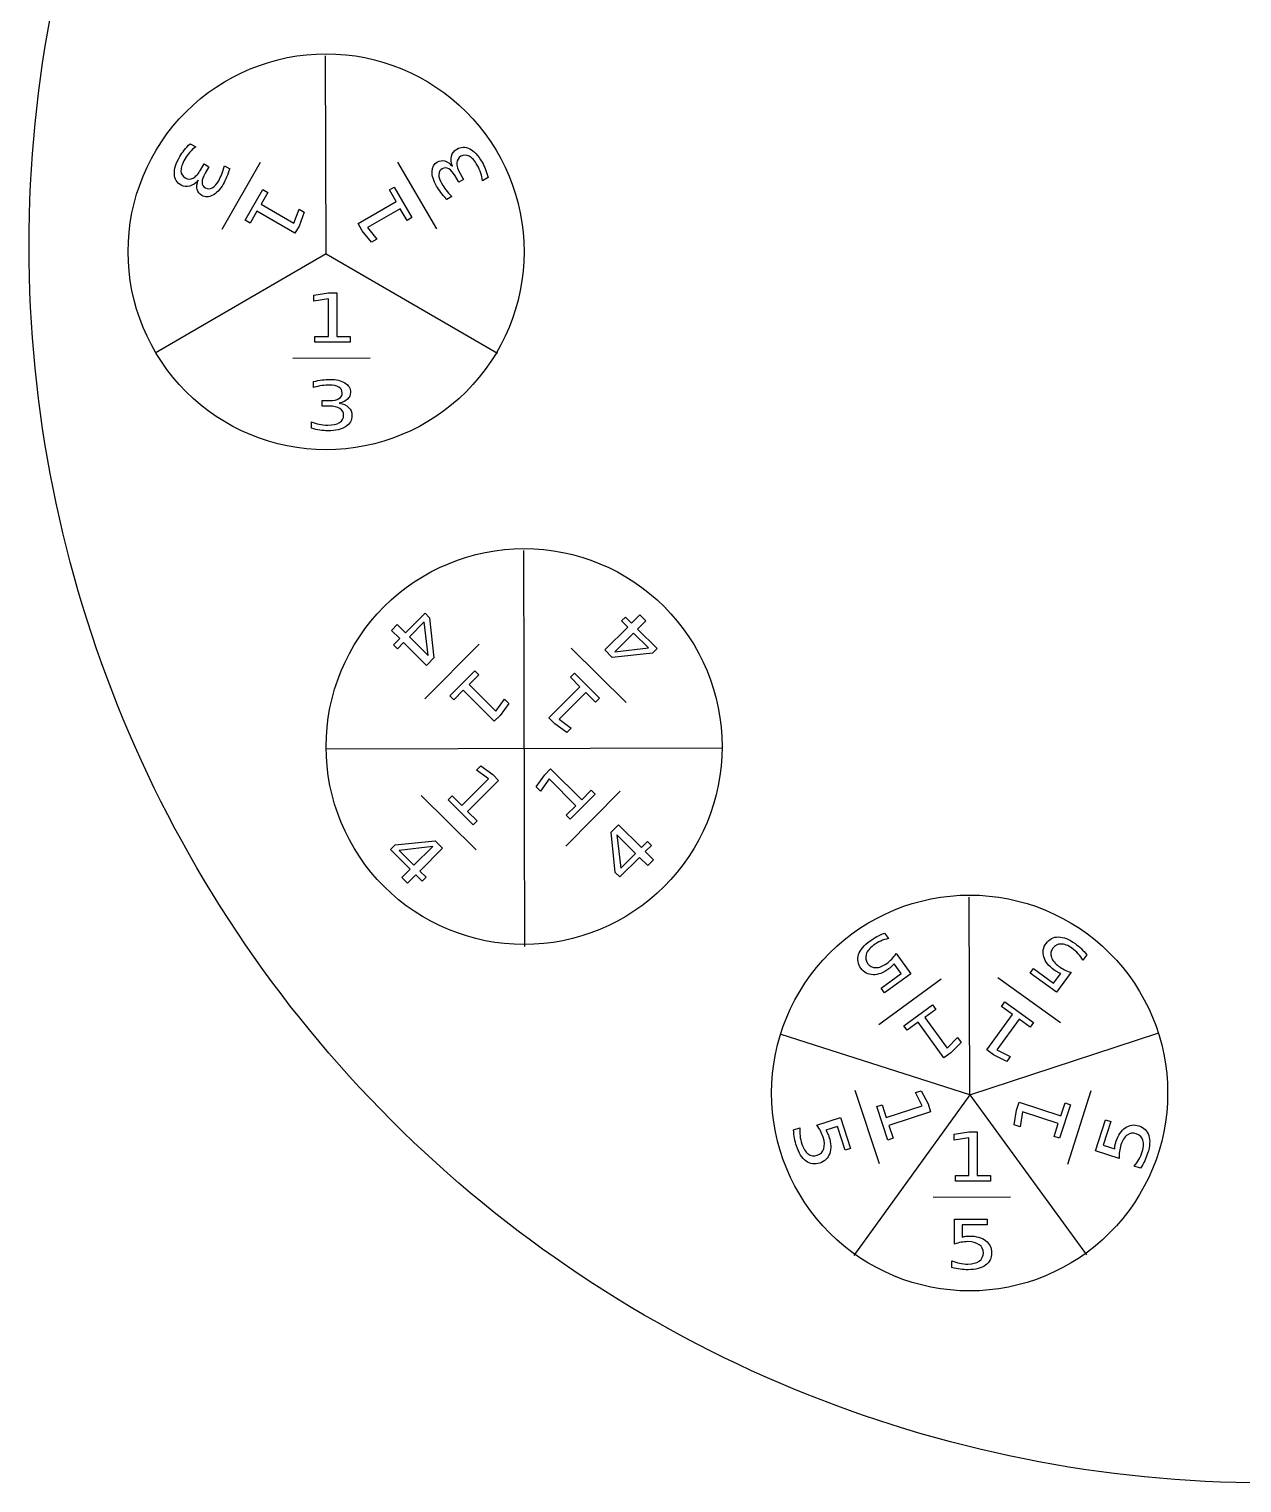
# Model space of a CAD drawing. Extents: x -500 to 0, y 250 to 501.
# Drawn here: x -499.8 to -377.3, y 250.8 to 397.7 of the extents above; entities that cross this region are included whole.
import ezdxf

# ---------------------------------------------------------------- set-up
doc = ezdxf.new("R2010")
doc.units = 0
doc.layers.add('Calque_1', color=7, linetype='CONTINUOUS')

msp = doc.modelspace()

# ---------------------------------------------------------------- linework, layer by layer
at = {"layer": 'Calque_1', "color": 7}
for points in [[(-469.78664, 375.000493), (-469.84944, 394.999507)], [(-483.539669, 386.12003), (-482.973942, 385.793407)], [(-482.49156, 383.446448), (-482.130798, 384.071305), (-481.649205, 383.793258), (-482.026548, 383.139681)], [(-476.45597, 384.213343), (-480.321908, 377.434752)], [(-480.06164, 383.896526), (-479.539431, 383.595028)], [(-458.627634, 377.510989), (-462.565096, 384.248286)], [(-456.273989, 383.121411), (-455.913228, 382.496554), (-456.39482, 382.218506), (-456.772163, 382.872083)], [(-453.434544, 382.69231), (-454.000271, 382.365687)], [(-457.09917, 380.792), (-457.621379, 380.490502)], [(-469.78664, 375.000493), (-487.0749, 364.9466)], [(-469.78664, 375.000493), (-452.49838, 364.9466)], [(-473.161698, 364.451757), (-465.358297, 364.493051)], [(-471.084492, 361.487563), (-471.084492, 362.090559)], [(-469.479753, 359.60823), (-470.201276, 359.60823), (-470.201276, 360.164326), (-469.44659, 360.164326)], [(-471.271088, 357.36375), (-471.271088, 358.016995)], [(-449.84984, 344.999669), (-449.76214, 305.000329)], [(-454.346707, 335.565144), (-459.835348, 330.018111)], [(-439.484844, 329.642475), (-445.031877, 335.131115)], [(-429.80632, 325.043849), (-469.80566, 324.956149)], [(-460.18463, 320.255174), (-454.637596, 314.766534)], [(-445.584822, 315.143499), (-440.096182, 320.690533)], [(-404.78666, 290.000473), (-404.84946, 309.999488)], [(-413.411635, 306.355854), (-413.011915, 305.805687)], [(-412.228889, 304.28349), (-410.752091, 302.250852)], [(-392.957135, 304.168479), (-393.356855, 303.618312)], [(-410.752091, 302.250852), (-413.412353, 300.318059), (-413.747094, 300.778789), (-411.70745, 302.260677), (-412.428127, 303.252605)], [(-396.039379, 300.370587), (-398.699641, 302.30338), (-398.364901, 302.764111), (-396.325257, 301.282223), (-395.60458, 302.274151)], [(-407.689482, 301.710578), (-413.978296, 297.090451)], [(-395.606812, 297.290919), (-401.944165, 301.844238)], [(-394.562582, 302.403224), (-396.039379, 300.370587)], [(-404.78666, 290.000473), (-423.82626, 296.120782)], [(-404.78666, 290.000473), (-385.78588, 296.240243)], [(-404.78666, 290.000473), (-416.49098, 273.784017)], [(-416.398902, 290.470311), (-413.94825, 283.061596)], [(-404.78666, 290.000473), (-392.98072, 273.857842)], [(-394.89025, 283.004817), (-392.518136, 290.43905)], [(-422.585064, 286.46369), (-421.938304, 286.673835)], [(-420.24864, 286.948153), (-417.859131, 287.724551)], [(-417.859131, 287.724551), (-416.843001, 284.597225), (-417.384623, 284.421242), (-418.163698, 286.818987), (-419.329778, 286.440104)], [(-392.094982, 284.367882), (-391.078853, 287.495208), (-390.537231, 287.319224), (-391.316306, 284.921479), (-390.150225, 284.542597)], [(-389.705474, 283.591483), (-392.094982, 284.367882)], [(-387.530507, 282.610107), (-388.177267, 282.820252)], [(-408.481164, 279.678944), (-400.677764, 279.720234)], [(-406.321027, 277.441697), (-403.032762, 277.441697), (-403.032762, 276.872203), (-405.5539, 276.872203), (-405.5539, 275.646113)], [(-406.321027, 274.929219), (-406.321027, 277.441697)], [(-406.58227, 272.557441), (-406.58227, 273.237484)]]:
    msp.add_lwpolyline(points, dxfattribs=at)
for points in [[(-457.038907, 383.843294)], [(-482.73427, 382.423069)], [(-475.691151, 381.18905), (-476.37534, 380.004), (-473.07092, 378.096192), (-472.535489, 379.505981), (-472.001676, 379.197784), (-472.532967, 377.795166), (-472.951773, 377.069772), (-476.790006, 379.285777), (-477.474195, 378.100727), (-477.967392, 378.385474), (-476.184348, 381.473798)], [(-461.629157, 378.360783), (-462.313346, 379.545833), (-465.617767, 377.638026), (-464.664569, 376.469434), (-465.198382, 376.161237), (-466.14744, 377.322658), (-466.566246, 378.048051), (-462.728013, 380.264056), (-463.412202, 381.449107), (-462.919005, 381.733854), (-461.13596, 378.64553)], [(-470.924993, 366.626256), (-469.556615, 366.626256), (-469.556615, 370.441872), (-471.045244, 370.200674), (-471.045244, 370.817068), (-469.564895, 371.058266), (-468.727283, 371.058266), (-468.727283, 366.626256), (-467.358904, 366.626256), (-467.358904, 366.056761), (-470.924993, 366.056761)], [(-468.472125, 359.909727)], [(-458.922171, 334.153625), (-459.666933, 333.408863), (-461.971762, 335.713692), (-462.59629, 335.089164), (-462.994246, 335.487121), (-462.369718, 336.111648), (-463.203531, 336.945461), (-462.614177, 337.534815), (-461.780364, 336.701002), (-459.804126, 338.67724), (-459.342213, 338.215327)], [(-440.896355, 334.217933), (-441.641117, 334.962694), (-439.336288, 337.267523), (-439.960816, 337.892051), (-439.56286, 338.290007), (-438.938332, 337.665479), (-438.104519, 338.499292), (-437.515165, 337.909938), (-438.348978, 337.076125), (-436.37274, 335.099887), (-436.834653, 334.637974)], [(-459.494485, 334.415124), (-459.88703, 337.798424), (-461.382408, 336.303046)], [(-440.634857, 334.790247), (-437.251556, 335.182791), (-438.746934, 336.678169)], [(-454.390694, 332.445947), (-455.358284, 331.478358), (-452.660236, 328.78031), (-451.778169, 330.003482), (-451.342313, 329.567625), (-452.218524, 328.350308), (-452.810806, 327.758027), (-455.94471, 330.891931), (-456.9123, 329.924342), (-457.314993, 330.327035), (-454.793388, 332.848641)], [(-442.604026, 329.686448), (-443.571616, 330.654038), (-446.269663, 327.95599), (-445.046491, 327.073923), (-445.482348, 326.638067), (-446.699665, 327.514279), (-447.291947, 328.10656), (-444.158042, 331.240465), (-445.125632, 332.208054), (-444.722938, 332.610748), (-442.201333, 330.089142)], [(-457.065439, 320.211195), (-456.09785, 319.243606), (-453.399802, 321.941653), (-454.622974, 322.82372), (-454.187117, 323.259577), (-452.9698, 322.383365), (-452.377518, 321.791084), (-455.511423, 318.657179), (-454.543833, 317.689589), (-454.946527, 317.286896), (-457.468133, 319.808502)], [(-445.540838, 318.262684), (-444.573248, 319.230274), (-447.271296, 321.928322), (-448.153363, 320.70515), (-448.589219, 321.141006), (-447.713007, 322.358324), (-447.120726, 322.950605), (-443.986821, 319.8167), (-443.019232, 320.78429), (-442.616538, 320.381597), (-445.138144, 317.859991)], [(-441.009353, 316.555014), (-440.264592, 317.299775), (-437.959763, 314.994946), (-437.335235, 315.619474), (-436.937279, 315.221518), (-437.561807, 314.59699), (-436.727994, 313.763177), (-437.317348, 313.173823), (-438.151161, 314.007636), (-440.127399, 312.031398), (-440.589312, 312.493311)], [(-440.437039, 316.293515), (-440.044495, 312.910214), (-438.549117, 314.405592)], [(-458.77311, 315.67971), (-458.028349, 314.934949), (-460.333178, 312.63012), (-459.70865, 312.005592), (-460.106606, 311.607636), (-460.731134, 312.232164), (-461.564947, 311.398351), (-462.154301, 311.987705), (-461.320488, 312.821518), (-463.296726, 314.797755), (-462.834813, 315.259668)], [(-459.034609, 315.107396), (-462.41791, 314.714852), (-460.922532, 313.219474)], [(-408.220869, 298.63667), (-409.32791, 297.832358), (-407.085148, 294.74546), (-406.022594, 295.815587), (-405.660287, 295.316913), (-406.716141, 294.251653), (-407.393784, 293.759316), (-409.998854, 297.344888), (-411.105896, 296.540576), (-411.440636, 297.001306), (-408.555609, 299.097401)], [(-398.69448, 296.846408), (-399.801521, 297.650721), (-402.044284, 294.563823), (-400.698186, 293.883962), (-401.060493, 293.385288), (-402.399893, 294.060282), (-403.077536, 294.552618), (-400.472465, 298.13819), (-401.579507, 298.942503), (-401.244766, 299.403233), (-398.35974, 297.307139)], [(-413.639649, 289.015042), (-413.216797, 287.713637), (-409.587931, 288.892727), (-410.277335, 290.233963), (-409.691109, 290.42444), (-409.004263, 289.091079), (-408.745427, 288.294462), (-412.960519, 286.924895), (-412.537667, 285.62349), (-413.079289, 285.447507), (-414.181271, 288.839059)], [(-396.267147, 285.804002), (-395.844295, 287.105407), (-399.473161, 288.284497), (-399.70378, 286.794193), (-400.290006, 286.984669), (-400.061946, 288.467099), (-399.803109, 289.263715), (-395.588017, 287.894149), (-395.165165, 289.195554), (-394.623543, 289.019571), (-395.725525, 285.628018)], [(-406.244465, 281.853447), (-404.876087, 281.853447), (-404.876087, 285.669063), (-406.364715, 285.427865), (-406.364715, 286.044259), (-404.884367, 286.285457), (-404.046754, 286.285457), (-404.046754, 281.853447), (-402.678376, 281.853447), (-402.678376, 281.283952), (-406.244465, 281.283952)]]:
    msp.add_lwpolyline(points, close=True, dxfattribs=at)
at = {"layer": 'Calque_1', "color": 5}
for points in [[(-449.79999, 375.199997)], [(-429.79999, 325.200001)], [(-384.79999, 290.2)]]:
    msp.add_lwpolyline(points, close=True, dxfattribs=at)
for points in [[(-499.79999, 375.79999), (-499.79999, 408.952051), (-486.630385, 440.74629), (-463.188338, 464.188338)], [(-483.942126, 389.342133), (-480.191398, 393.09286), (-475.10432, 395.199997), (-469.79999, 395.199997)], [(-469.79999, 395.199997), (-464.49566, 395.199997), (-459.408582, 393.09286), (-455.657854, 389.342133)], [(-489.79999, 375.199997), (-489.79999, 380.504327), (-487.692853, 385.591405), (-483.942126, 389.342133)], [(-455.657854, 389.342133), (-451.907127, 385.591405), (-449.79999, 380.504327), (-449.79999, 375.199997)], [(-463.188338, 287.41164), (-486.630385, 310.853688), (-499.79999, 342.647927), (-499.79999, 375.79999)], [(-483.942126, 361.057861), (-487.692853, 364.808589), (-489.79999, 369.895667), (-489.79999, 375.199997)], [(-449.79999, 375.199997), (-449.79999, 369.895667), (-451.907127, 364.808589), (-455.657854, 361.057861)], [(-469.79999, 355.199997), (-475.10432, 355.199997), (-480.191398, 357.307134), (-483.942126, 361.057861)], [(-455.657854, 361.057861), (-459.408582, 357.307134), (-464.49566, 355.199997), (-469.79999, 355.199997)], [(-463.942126, 339.342137), (-460.191398, 343.092864), (-455.10432, 345.200001), (-449.79999, 345.200001)], [(-449.79999, 345.200001), (-444.49566, 345.200001), (-439.408582, 343.092864), (-435.657854, 339.342137)], [(-469.79999, 325.200001), (-469.79999, 330.504331), (-467.692853, 335.591409), (-463.942126, 339.342137)], [(-435.657854, 339.342137), (-431.907127, 335.591409), (-429.79999, 330.504331), (-429.79999, 325.200001)], [(-463.942126, 311.057865), (-467.692853, 314.808593), (-469.79999, 319.895671), (-469.79999, 325.200001)], [(-429.79999, 325.200001), (-429.79999, 319.895671), (-431.907127, 314.808593), (-435.657854, 311.057865)], [(-449.79999, 305.200001), (-455.10432, 305.200001), (-460.191398, 307.307138), (-463.942126, 311.057865)], [(-435.657854, 311.057865), (-439.408582, 307.307138), (-444.49566, 305.200001), (-449.79999, 305.200001)], [(-418.942126, 304.342136), (-415.191398, 308.092863), (-410.10432, 310.2), (-404.79999, 310.2)], [(-404.79999, 310.2), (-399.49566, 310.2), (-394.408582, 308.092863), (-390.657854, 304.342136)], [(-424.79999, 290.2), (-424.79999, 295.50433), (-422.692853, 300.591408), (-418.942126, 304.342136)], [(-390.657854, 304.342136), (-386.907127, 300.591408), (-384.79999, 295.50433), (-384.79999, 290.2)], [(-418.942126, 276.057864), (-422.692853, 279.808592), (-424.79999, 284.89567), (-424.79999, 290.2)], [(-384.79999, 290.2), (-384.79999, 284.89567), (-386.907127, 279.808592), (-390.657854, 276.057864)], [(-374.79999, 250.799988), (-407.952051, 250.799988), (-439.74629, 263.969593), (-463.188338, 287.41164)], [(-404.79999, 270.2), (-410.10432, 270.2), (-415.191398, 272.307137), (-418.942126, 276.057864)], [(-390.657854, 276.057864), (-394.408582, 272.307137), (-399.49566, 270.2), (-404.79999, 270.2)]]:
    msp.add_open_spline(points, degree=3, dxfattribs=at)
at = {"layer": 'Calque_1', "color": 7}
for points in [[(-484.581596, 384.811155), (-484.451672, 385.036191), (-484.299226, 385.257801), (-484.12426, 385.475986)], [(-484.12426, 385.475986), (-483.952607, 385.692897), (-483.757743, 385.907579), (-483.539669, 386.12003)], [(-483.570112, 385.256609), (-483.756683, 385.045124), (-483.925299, 384.808906), (-484.075958, 384.547956)], [(-482.973942, 385.793407), (-483.184818, 385.647027), (-483.383541, 385.468095), (-483.570112, 385.256609)], [(-457.133218, 384.870937), (-457.057019, 385.176685), (-456.879664, 385.409959), (-456.601152, 385.570757)], [(-456.601152, 385.570757), (-456.173714, 385.817539), (-455.737933, 385.826537), (-455.293808, 385.597751)], [(-455.344636, 384.854993), (-455.627912, 385.010646), (-455.907839, 385.008631), (-456.184416, 384.848949)], [(-455.293808, 385.597751), (-454.84969, 385.368978), (-454.434121, 384.919421), (-454.0471, 384.249082)], [(-485.126224, 383.05714), (-485.150159, 383.556144), (-484.968617, 384.140816), (-484.581596, 384.811155)], [(-484.075958, 384.547956), (-484.338581, 384.09308), (-484.465783, 383.705261), (-484.457563, 383.3845)], [(-483.241982, 382.649173), (-482.96976, 382.785679), (-482.719619, 383.051437), (-482.49156, 383.446448)], [(-480.332492, 383.052199), (-480.235995, 383.299737), (-480.14571, 383.581179), (-480.06164, 383.896526)], [(-479.539431, 383.595028), (-479.636493, 383.283979), (-479.738661, 382.999821), (-479.845933, 382.742553)], [(-459.096798, 383.320703), (-459.080868, 383.757639), (-458.900767, 384.07549), (-458.556496, 384.274255)], [(-458.556496, 384.274255), (-458.316667, 384.41272), (-458.064519, 384.444981), (-457.80005, 384.371039)], [(-458.078836, 383.58762), (-458.301258, 383.459205), (-458.414788, 383.262781), (-458.419426, 382.998348)], [(-457.416042, 383.592018), (-457.641285, 383.714152), (-457.862216, 383.712686), (-458.078836, 383.58762)], [(-457.80005, 384.371039), (-457.537509, 384.295968), (-457.283794, 384.120053), (-457.038907, 383.843294)], [(-456.772163, 382.872083), (-456.978115, 383.228801), (-457.192741, 383.468779), (-457.416042, 383.592018)], [(-457.038907, 383.843294), (-457.179367, 384.225043), (-457.210804, 384.567591), (-457.133218, 384.870937)], [(-456.589239, 384.169934), (-456.607132, 383.865929), (-456.502049, 383.516422), (-456.273989, 383.121411)], [(-456.184416, 384.848949), (-456.439718, 384.701551), (-456.574659, 384.475212), (-456.589239, 384.169934)], [(-454.527856, 383.942786), (-454.790479, 384.397663), (-455.062739, 384.701732), (-455.344636, 384.854993)], [(-454.167067, 383.150384), (-454.256933, 383.417702), (-454.377196, 383.681836), (-454.527856, 383.942786)], [(-454.0471, 384.249082), (-453.917176, 384.024047), (-453.801478, 383.78122), (-453.700007, 383.520602)], [(-453.700007, 383.520602), (-453.597983, 383.263491), (-453.509496, 382.987393), (-453.434544, 382.69231)], [(-484.449174, 381.938443), (-484.876612, 382.185225), (-485.102295, 382.558124), (-485.126224, 383.05714)], [(-484.457563, 383.3845), (-484.450724, 383.06135), (-484.309015, 382.819933), (-484.032438, 382.660251)], [(-484.032438, 382.660251), (-483.777137, 382.512853), (-483.513651, 382.50916), (-483.241982, 382.649173)], [(-482.73427, 382.423069), (-482.994644, 382.110552), (-483.275581, 381.912053), (-483.577079, 381.827572)], [(-482.810739, 381.500027), (-482.876996, 381.76493), (-482.851506, 382.07261), (-482.73427, 382.423069)], [(-482.026548, 383.139681), (-482.232499, 382.782963), (-482.333014, 382.477102), (-482.328091, 382.222098)], [(-482.328091, 382.222098), (-482.32124, 381.965965), (-482.209505, 381.775365), (-481.992885, 381.6503)], [(-481.312266, 381.649977), (-481.080396, 381.774659), (-480.859415, 382.018944), (-480.649324, 382.382833)], [(-480.193439, 382.033457), (-480.511346, 381.482825), (-480.864449, 381.105731), (-481.252747, 380.902177)], [(-480.649324, 382.382833), (-480.534601, 382.581539), (-480.42899, 382.804661), (-480.332492, 383.052199)], [(-479.845933, 382.742553), (-479.954586, 382.482894), (-480.070421, 382.246529), (-480.193439, 382.033457)], [(-458.646736, 381.837676), (-458.964644, 382.388308), (-459.114664, 382.88265), (-459.096798, 383.320703)], [(-458.419426, 382.998348), (-458.427383, 382.735202), (-458.326316, 382.421685), (-458.116225, 382.057796)], [(-458.116225, 382.057796), (-458.001502, 381.859089), (-457.861077, 381.656067), (-457.694952, 381.448728)], [(-454.000271, 382.365687), (-454.021603, 382.621501), (-454.077201, 382.883066), (-454.167067, 383.150384)], [(-483.577079, 381.827572), (-483.879965, 381.740687), (-484.170663, 381.777645), (-484.449174, 381.938443)], [(-482.348698, 380.893317), (-482.588527, 381.031783), (-482.74254, 381.234019), (-482.810739, 381.500027)], [(-481.252747, 380.902177), (-481.63911, 380.697506), (-482.004427, 380.694553), (-482.348698, 380.893317)], [(-481.992885, 381.6503), (-481.770463, 381.521885), (-481.54359, 381.521777), (-481.312266, 381.649977)], [(-458.206394, 381.182179), (-458.376938, 381.406104), (-458.523719, 381.624603), (-458.646736, 381.837676)], [(-457.621379, 380.490502), (-457.842225, 380.730085), (-458.037229, 380.960644), (-458.206394, 381.182179)], [(-457.694952, 381.448728), (-457.528827, 381.24139), (-457.330233, 381.02248), (-457.09917, 380.792)], [(-471.084492, 362.090559), (-470.766584, 362.162025), (-470.469412, 362.215625), (-470.192975, 362.251358)], [(-470.217857, 361.675162), (-470.48048, 361.634962), (-470.769358, 361.57243), (-471.084492, 361.487563)], [(-469.479753, 361.735461), (-469.709199, 361.735461), (-469.955234, 361.715361), (-470.217857, 361.675162)], [(-470.192975, 362.251358), (-469.913778, 362.287091), (-469.651162, 362.304957), (-469.405127, 362.304957)], [(-468.51361, 361.527764), (-468.737522, 361.666229), (-469.05957, 361.735461), (-469.479753, 361.735461)], [(-469.405127, 362.304957), (-468.769312, 362.304957), (-468.266188, 362.187708), (-467.895756, 361.953209)], [(-468.17358, 360.938169), (-468.17358, 361.195), (-468.286923, 361.391531), (-468.51361, 361.527764)], [(-467.895756, 361.953209), (-467.525324, 361.720944), (-467.340108, 361.406047), (-467.340108, 361.008517)], [(-469.44659, 360.164326), (-469.034688, 360.164326), (-468.719547, 360.230208), (-468.501169, 360.361973)], [(-468.501169, 360.361973), (-468.282776, 360.495973), (-468.17358, 360.688038), (-468.17358, 360.938169)], [(-467.634513, 360.305024), (-467.830797, 360.115192), (-468.110001, 359.983426), (-468.472125, 359.909727)], [(-468.472125, 359.909727), (-468.071291, 359.840494), (-467.758917, 359.696446), (-467.535005, 359.477581)], [(-467.340108, 361.008517), (-467.340108, 360.731587), (-467.438243, 360.497089), (-467.634513, 360.305024)], [(-468.414081, 359.356983), (-468.66841, 359.524481), (-469.023633, 359.60823), (-469.479753, 359.60823)], [(-468.443103, 357.936596), (-468.166666, 358.104094), (-468.028447, 358.347525), (-468.028447, 358.666889)], [(-468.028447, 358.666889), (-468.028447, 358.961686), (-468.156992, 359.191717), (-468.414081, 359.356983)], [(-467.194975, 358.666889), (-467.194975, 358.173326), (-467.405073, 357.791429), (-467.82527, 357.521199)], [(-467.535005, 359.477581), (-467.308318, 359.258717), (-467.194975, 358.988486), (-467.194975, 358.666889)], [(-471.271088, 358.016995), (-471.038881, 357.907562), (-470.784559, 357.824929), (-470.508122, 357.769096)], [(-470.421034, 357.179501), (-470.694711, 357.219702), (-470.978062, 357.281118), (-471.271088, 357.36375)], [(-470.508122, 357.769096), (-470.231685, 357.713263), (-469.942807, 357.685347), (-469.641488, 357.685347)], [(-469.616605, 357.115852), (-469.876454, 357.115852), (-470.144597, 357.137069), (-470.421034, 357.179501)], [(-469.641488, 357.685347), (-469.116242, 357.685347), (-468.71678, 357.769096), (-468.443103, 357.936596)], [(-467.82527, 357.521199), (-468.245453, 357.250968), (-468.842564, 357.115852), (-469.616605, 357.115852)], [(-416.013186, 304.180001), (-415.852307, 304.664037), (-415.466594, 305.127849), (-414.856046, 305.571438)], [(-414.856046, 305.571438), (-414.645824, 305.724173), (-414.420623, 305.865707), (-414.180443, 305.99604)], [(-414.180443, 305.99604), (-413.942508, 306.124742), (-413.686238, 306.24468), (-413.411635, 306.355854)], [(-413.011915, 305.805687), (-413.277517, 305.747982), (-413.53342, 305.662816), (-413.779625, 305.550191)], [(-397.072019, 305.319606), (-396.755656, 305.755042), (-396.341789, 305.971949), (-395.830418, 305.970325)], [(-395.830418, 305.970325), (-395.320358, 305.966896), (-394.760054, 305.743387), (-394.149507, 305.299798)], [(-415.777991, 302.798085), (-416.094354, 303.233521), (-416.172752, 303.694159), (-416.013186, 304.180001)], [(-415.247877, 304.206009), (-415.354307, 303.877475), (-415.305131, 303.572279), (-415.100349, 303.290421)], [(-414.507891, 305.120453), (-414.894797, 304.83935), (-415.141458, 304.534535), (-415.247877, 304.206009)], [(-413.779625, 305.550191), (-414.025829, 305.437566), (-414.268585, 305.29432), (-414.507891, 305.120453)], [(-412.668784, 303.732003), (-412.513496, 303.894515), (-412.366864, 304.078344), (-412.228889, 304.28349)], [(-397.312753, 303.958275), (-397.459438, 304.44304), (-397.379193, 304.896817), (-397.072019, 305.319606)], [(-396.394376, 304.82727), (-396.599159, 304.545411), (-396.648336, 304.240214), (-396.541905, 303.911681)], [(-395.569189, 305.25051), (-395.914532, 305.250209), (-396.189594, 305.109129), (-396.394376, 304.82727)], [(-394.470833, 304.829321), (-394.857738, 305.110424), (-395.223857, 305.25082), (-395.569189, 305.25051)], [(-393.837081, 304.269494), (-394.020275, 304.468845), (-394.231526, 304.655454), (-394.470833, 304.829321)], [(-394.149507, 305.299798), (-393.939284, 305.147062), (-393.735087, 304.97662), (-393.536914, 304.78847)], [(-393.356855, 303.618312), (-393.493811, 303.853082), (-393.653887, 304.070143), (-393.837081, 304.269494)], [(-393.536914, 304.78847), (-393.340985, 304.601951), (-393.147725, 304.395287), (-392.957135, 304.168479)], [(-414.557679, 302.148459), (-415.064046, 302.158753), (-415.470817, 302.375295), (-415.777991, 302.798085)], [(-415.100349, 303.290421), (-414.895566, 303.008561), (-414.620503, 302.867481), (-414.27516, 302.86718)], [(-412.959478, 302.742331), (-413.51859, 302.336113), (-414.051323, 302.138155), (-414.557679, 302.148459)], [(-414.27516, 302.86718), (-413.929828, 302.866869), (-413.563709, 303.007266), (-413.176804, 303.288369)], [(-413.176804, 303.288369), (-412.995644, 303.41999), (-412.826303, 303.567868), (-412.668784, 303.732003)], [(-412.680011, 302.978503), (-412.767916, 302.892552), (-412.861072, 302.813828), (-412.959478, 302.742331)], [(-412.428127, 303.252605), (-412.506832, 303.154014), (-412.590793, 303.062647), (-412.680011, 302.978503)], [(-396.254075, 302.621812), (-396.813187, 303.028031), (-397.166079, 303.473518), (-397.312753, 303.958275)], [(-396.541905, 303.911681), (-396.435487, 303.583154), (-396.188825, 303.27834), (-395.80192, 302.997236)], [(-395.943102, 302.429004), (-396.052011, 302.486046), (-396.155668, 302.550316), (-396.254075, 302.621812)], [(-395.80192, 302.997236), (-395.620759, 302.865616), (-395.42779, 302.75026), (-395.223012, 302.651171)], [(-395.223012, 302.651171), (-395.020467, 302.553703), (-394.800324, 302.471054), (-394.562582, 302.403224)], [(-395.60458, 302.274151), (-395.722666, 302.318537), (-395.835507, 302.370155), (-395.943102, 302.429004)], [(-422.480435, 285.621321), (-422.529312, 285.887382), (-422.564188, 286.168172), (-422.585064, 286.46369)], [(-421.938304, 286.673835), (-421.965498, 286.4034), (-421.96358, 286.133705), (-421.932548, 285.864747)], [(-419.86008, 286.359369), (-419.966652, 286.557275), (-420.096172, 286.753536), (-420.24864, 286.948153)], [(-390.020284, 285.267737), (-389.806723, 285.925012), (-389.492089, 286.398296), (-389.076382, 286.687589)], [(-389.076382, 286.687589), (-388.660672, 286.976895), (-388.204307, 287.040803), (-387.707288, 286.879312)], [(-387.707288, 286.879312), (-387.195403, 286.71299), (-386.861221, 286.386407), (-386.704742, 285.899562)], [(-422.285388, 284.847575), (-422.365685, 285.094706), (-422.430701, 285.352621), (-422.480435, 285.621321)], [(-421.932548, 285.864747), (-421.901517, 285.59579), (-421.840297, 285.32065), (-421.74889, 285.039328)], [(-421.74889, 285.039328), (-421.601105, 284.584494), (-421.387432, 284.255711), (-421.10787, 284.052981)], [(-419.595146, 285.739122), (-419.664343, 285.952089), (-419.752654, 286.158838), (-419.86008, 286.359369)], [(-419.533982, 284.564369), (-419.426973, 284.892703), (-419.447361, 285.284288), (-419.595146, 285.739122)], [(-419.329778, 286.440104), (-419.260334, 286.334786), (-419.199384, 286.2267), (-419.146928, 286.115847)], [(-419.146928, 286.115847), (-419.092348, 286.005684), (-419.046264, 285.89276), (-419.008676, 285.777076)], [(-419.008676, 285.777076), (-418.795114, 285.119801), (-418.771469, 284.551969), (-418.93774, 284.07358)], [(-390.10756, 284.912403), (-390.086964, 285.033608), (-390.057872, 285.152053), (-390.020284, 285.267737)], [(-388.882491, 285.940071), (-389.162053, 285.737341), (-389.375727, 285.408559), (-389.523511, 284.953724)], [(-387.966125, 286.082695), (-388.29747, 286.190356), (-388.602926, 286.142815), (-388.882491, 285.940071)], [(-387.308603, 285.428683), (-387.415606, 285.757031), (-387.63478, 285.975035), (-387.966125, 286.082695)], [(-387.369767, 284.25393), (-387.221982, 284.708765), (-387.201594, 285.100349), (-387.308603, 285.428683)], [(-386.704742, 285.899562), (-386.550387, 285.413407), (-386.589813, 284.811458), (-386.823021, 284.093716)], [(-421.319628, 283.317092), (-421.730259, 283.619672), (-422.052179, 284.129833), (-422.285388, 284.847575)], [(-421.10787, 284.052981), (-420.828305, 283.850238), (-420.52285, 283.802696), (-420.191505, 283.910356)], [(-420.191505, 283.910356), (-419.860159, 284.018017), (-419.640985, 284.236021), (-419.533982, 284.564369)], [(-418.93774, 284.07358), (-419.104007, 283.595178), (-419.43565, 283.275231), (-419.932669, 283.11374)], [(-390.150225, 284.542597), (-390.144502, 284.668619), (-390.13028, 284.791888), (-390.10756, 284.912403)], [(-389.673747, 284.29621), (-389.703855, 284.073459), (-389.71443, 283.83855), (-389.705474, 283.591483)], [(-389.523511, 284.953724), (-389.592708, 284.740757), (-389.642787, 284.521586), (-389.673747, 284.29621)], [(-387.706353, 283.478201), (-387.573369, 283.714032), (-387.461174, 283.972608), (-387.369767, 284.25393)], [(-386.823021, 284.093716), (-386.903319, 283.846585), (-387.002319, 283.599712), (-387.120021, 283.353097)], [(-419.932669, 283.11374), (-420.444554, 282.947418), (-420.906874, 283.015202), (-421.319628, 283.317092)], [(-388.177267, 282.820252), (-387.996308, 283.023053), (-387.839337, 283.24237), (-387.706353, 283.478201)], [(-387.120021, 283.353097), (-387.236866, 283.10912), (-387.373695, 282.861456), (-387.530507, 282.610107)], [(-405.640988, 275.116817), (-405.862141, 275.076618), (-406.08882, 275.014085), (-406.321027, 274.929219)], [(-404.969229, 275.177118), (-405.193156, 275.177118), (-405.417076, 275.157018), (-405.640988, 275.116817)], [(-405.5539, 275.646113), (-405.432277, 275.679613), (-405.310646, 275.704179), (-405.189009, 275.719813)], [(-405.189009, 275.719813), (-405.067372, 275.737679), (-404.945734, 275.746613), (-404.824097, 275.746613)], [(-403.833072, 274.87227), (-404.112269, 275.075502), (-404.490988, 275.177118), (-404.969229, 275.177118)], [(-404.824097, 275.746613), (-404.132997, 275.746613), (-403.58565, 275.593631), (-403.182056, 275.287667)], [(-403.414255, 274.044827), (-403.414255, 274.393224), (-403.553861, 274.669038), (-403.833072, 274.87227)], [(-403.182056, 275.287667), (-402.778447, 274.981703), (-402.576643, 274.567423), (-402.576643, 274.044827)], [(-406.58227, 273.237484), (-406.333475, 273.128052), (-406.076386, 273.046536), (-405.811003, 272.992936)], [(-403.833072, 273.217385), (-403.553861, 273.420617), (-403.414255, 273.69643), (-403.414255, 274.044827)], [(-402.576643, 274.044827), (-402.576643, 273.506598), (-402.783974, 273.087852), (-403.198637, 272.788589)], [(-405.748797, 272.396642), (-406.01694, 272.432375), (-406.294764, 272.485975), (-406.58227, 272.557441)], [(-405.811003, 272.992936), (-405.54562, 272.939337), (-405.265029, 272.912537), (-404.969229, 272.912537)], [(-404.952648, 272.343042), (-405.212497, 272.343042), (-405.47788, 272.360909), (-405.748797, 272.396642)], [(-404.969229, 272.912537), (-404.490988, 272.912537), (-404.112269, 273.014153), (-403.833072, 273.217385)], [(-403.198637, 272.788589), (-403.613299, 272.491558), (-404.19797, 272.343042), (-404.952648, 272.343042)]]:
    msp.add_open_spline(points, degree=3, dxfattribs=at)

doc.saveas('drawing.dxf')
